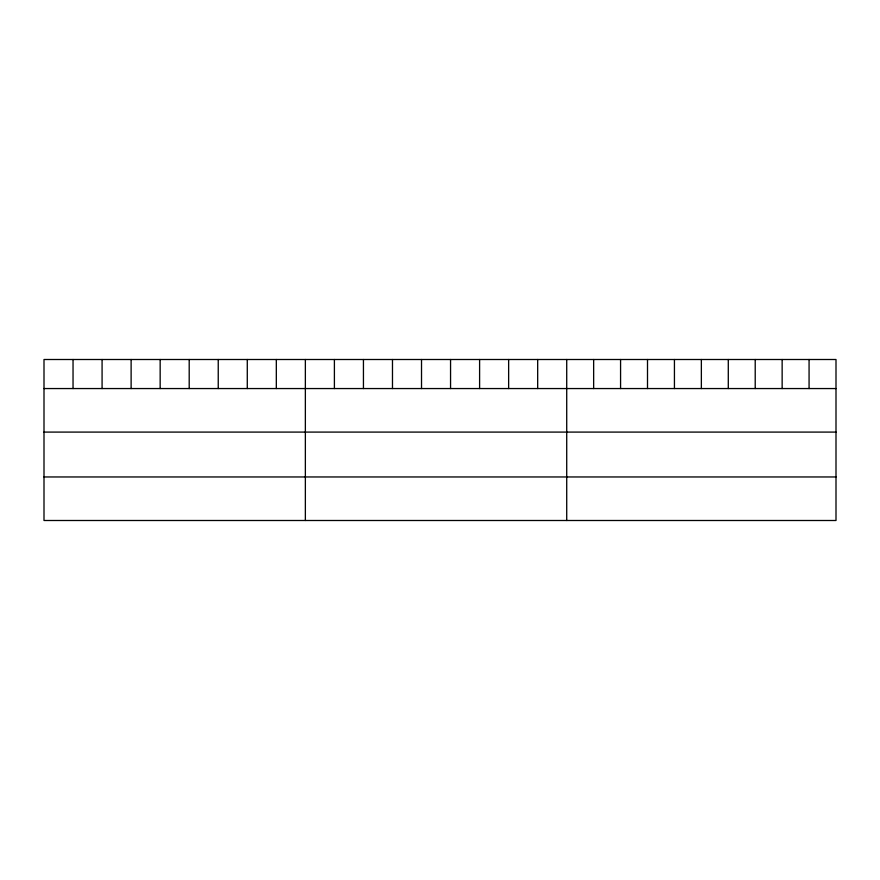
<?xml version="1.0" encoding="UTF-8"?>
<svg xmlns="http://www.w3.org/2000/svg" width="880" height="880" viewBox="0 0 880 880"><rect width="100%" height="100%" fill="white"/><g stroke="black" fill="none" stroke-linecap="round" stroke-linejoin="round"><path stroke-width="1.32" d="M836 388.553L836 520.498L44 520.498L44 359.502L836 359.502L836 388.553L44 388.553M44 432.091L836 432.091M44 476.96L836 476.96M809.072 359.502L809.072 388.553M782.144 359.502L782.144 388.553M755.216 359.502L755.216 388.553M728.288 359.502L728.288 388.553M701.36 359.502L701.36 388.553M674.432 359.502L674.432 388.553M647.504 359.502L647.504 388.553M620.576 359.502L620.576 388.553M593.648 359.502L593.648 388.553M566.72 359.502L566.72 520.498M537.68 359.502L537.68 388.553M508.64 359.502L508.64 388.553M479.6 359.502L479.6 388.553M450.56 359.502L450.56 388.553M421.52 359.502L421.52 388.553M392.48 359.502L392.48 388.553M363.44 359.502L363.44 388.553M334.4 359.502L334.4 388.553M305.36 359.502L305.36 520.498M276.32 359.502L276.32 388.553M247.28 359.502L247.28 388.553M218.24 359.502L218.24 388.553M189.2 359.502L189.2 388.553M160.16 359.502L160.16 388.553M131.12 359.502L131.12 388.553M102.08 359.502L102.08 388.553M73.04 359.502L73.04 388.553"/></g></svg>
